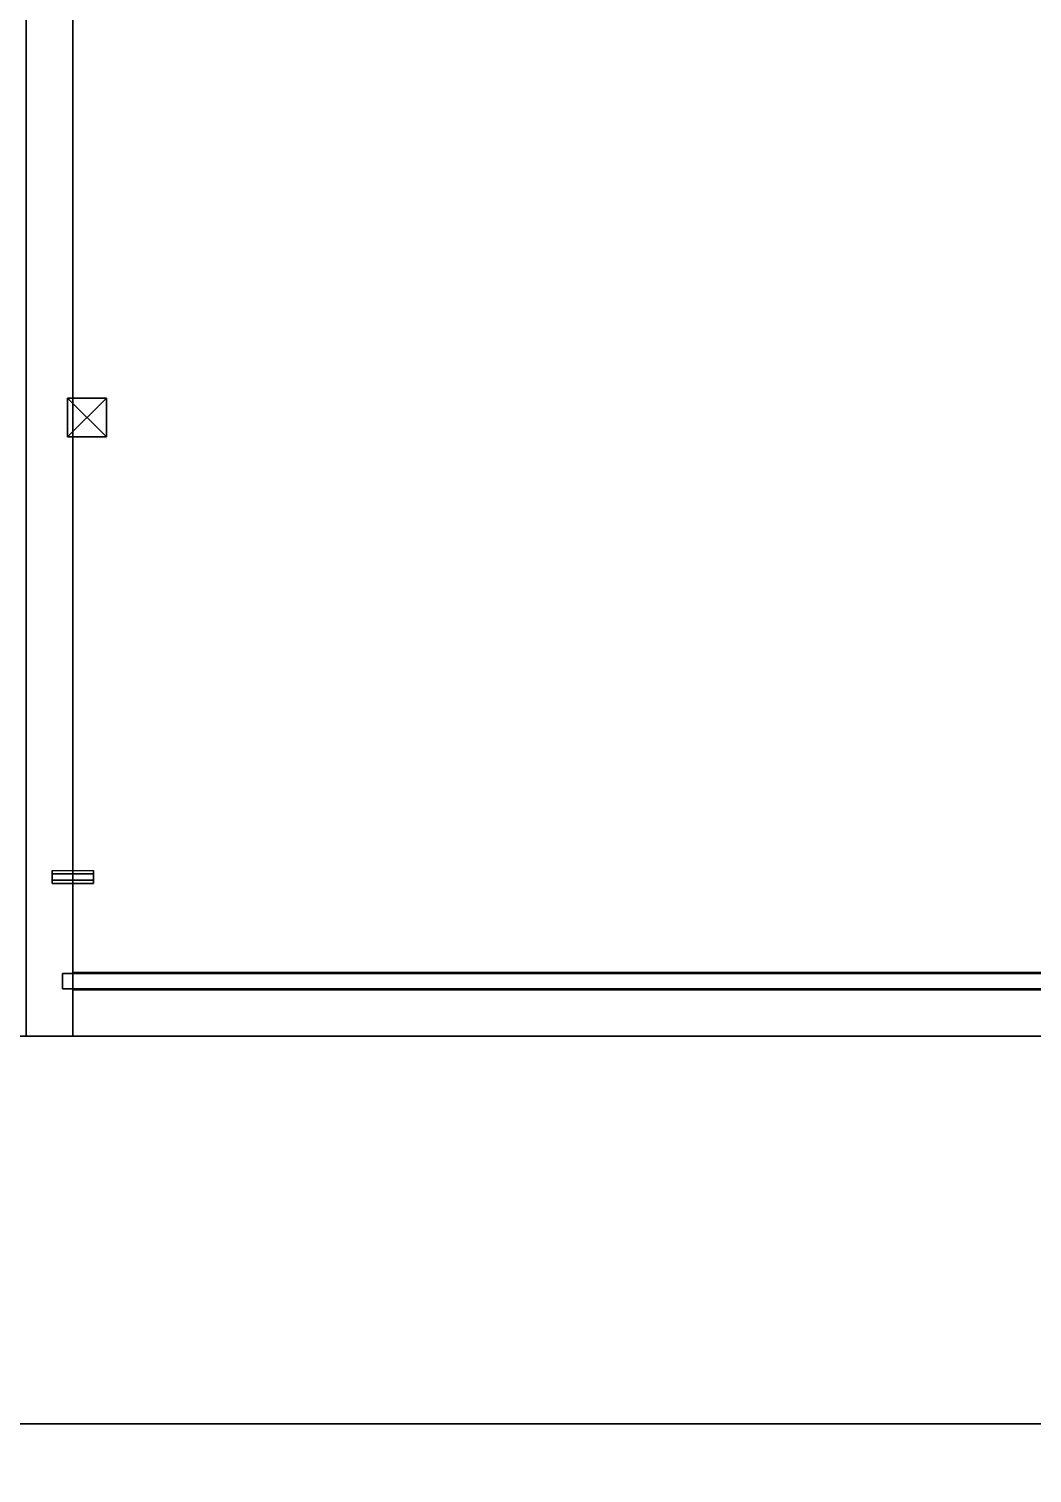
# Model space of a CAD drawing. Extents: x 0 to 3017, y -3657 to 0.
# Drawn here: x 1928 to 2316, y -2711 to -2152 of the extents above; entities that cross this region are included whole.
import ezdxf

# ---------------------------------------------------------------- set-up
doc = ezdxf.new("R2010")
doc.units = 0
for name, color, linetype in [('LAYER0', 7, 'CONTINUOUS'), ('LAYER1', 7, 'CONTINUOUS'), ('LAYER11', 7, 'CONTINUOUS'), ('LAYER13', 7, 'CONTINUOUS'), ('LAYER16', 7, 'CONTINUOUS'), ('LAYER18', 7, 'CONTINUOUS'), ('LAYER2', 7, 'CONTINUOUS'), ('LAYER22', 254, 'CONTINUOUS'), ('LAYER27', 7, 'CONTINUOUS'), ('LAYER31', 254, 'CONTINUOUS'), ('LAYER37', 7, 'CONTINUOUS'), ('LAYER5', 7, 'CONTINUOUS'), ('LAYER72', 253, 'CONTINUOUS'), ('LAYER73', 253, 'CONTINUOUS'), ('LAYER78', 253, 'CONTINUOUS'), ('LAYER79', 253, 'CONTINUOUS')]:
    doc.layers.add(name, color=color, linetype=linetype)

msp = doc.modelspace()

# ---------------------------------------------------------------- linework, layer by layer
at = {"layer": 'LAYER0'}
for points, invisible_edges in [([(151, -238), (2997, 0), (1089, -2692), (151, -238)], 7), ([(151, 0, 5), (1089, -2692, 5), (2997, 0, 5), (151, 0, 5)], 3), ([(1089, -2692), (2997, 0), (2997, -2692), (1089, -2692)], 1), ([(2997, 0, 5), (1089, -2692, 5), (2997, -2692, 5), (2997, 0, 5)], 1), ([(2997, -2692, 5), (1089, -2692), (2997, -2692), (2997, -2692, 5)], 1), ([(1089, -2692), (2997, -2692, 5), (1089, -2692, 5), (1089, -2692)], 1)]:
    msp.add_3dface(points, dxfattribs=dict(at, invisible_edges=invisible_edges))
at = {"layer": 'LAYER1'}
for points, invisible_edges in [([(1089, -2692, 5), (939, -2542, 5), (2847, -2542, 5), (1089, -2692, 5)], 5), ([(939, -2542, 2606), (2847, -2542, 5), (939, -2542, 5), (939, -2542, 2606)], 1), ([(2847, -2542, 5), (939, -2542, 2606), (2847, -2542, 2606), (2847, -2542, 5)], 1), ([(1089, -2692, 5), (2847, -2542, 5), (2997, -2692, 5), (1089, -2692, 5)], 3), ([(2997, -2692, 2606), (1089, -2692, 5), (2997, -2692, 5), (2997, -2692, 2606)], 1), ([(1089, -2692, 5), (2997, -2692, 2606), (1089, -2692, 2606), (1089, -2692, 5)], 1)]:
    msp.add_3dface(points, dxfattribs=dict(at, invisible_edges=invisible_edges))
at = {"layer": 'LAYER11', "invisible_edges": 1}
for points in [[(1941, -2517.7, 2540), (2713, -2517.7, 99), (1941, -2517.7, 99), (1941, -2517.7, 2540)], [(2713, -2517.7, 99), (1941, -2517.7, 2540), (2713, -2517.7, 2540), (2713, -2517.7, 99)], [(1941, -2523.7, 99), (2713, -2517.7, 99), (2713, -2523.7, 99), (1941, -2523.7, 99)], [(2713, -2517.7, 99), (1941, -2523.7, 99), (1941, -2517.7, 99), (2713, -2517.7, 99)], [(1941, -2517.7, 2540), (2713, -2523.7, 2540), (2713, -2517.7, 2540), (1941, -2517.7, 2540)], [(2713, -2523.7, 2540), (1941, -2517.7, 2540), (1941, -2523.7, 2540), (2713, -2523.7, 2540)], [(1941, -2523.7, 99), (1941, -2517.7, 2540), (1941, -2517.7, 99), (1941, -2523.7, 99)], [(1941, -2517.7, 2540), (1941, -2523.7, 99), (1941, -2523.7, 2540), (1941, -2517.7, 2540)], [(2713, -2523.7, 2540), (1941, -2523.7, 99), (2713, -2523.7, 99), (2713, -2523.7, 2540)], [(1941, -2523.7, 99), (2713, -2523.7, 2540), (1941, -2523.7, 2540), (1941, -2523.7, 99)]]:
    msp.add_3dface(points, dxfattribs=at)
at = {"layer": 'LAYER13', "invisible_edges": 1}
for points in [[(1945, -2524, 5), (1945, -2542, 85), (1945, -2524, 85), (1945, -2524, 5)], [(1945, -2542, 85), (1945, -2524, 5), (1945, -2542, 5), (1945, -2542, 85)], [(2727, -2524, 85), (1945, -2542, 85), (2727, -2542, 85), (2727, -2524, 85)], [(1945, -2542, 85), (2727, -2524, 85), (1945, -2524, 85), (1945, -2542, 85)], [(1945, -2524, 5), (2727, -2542, 5), (1945, -2542, 5), (1945, -2524, 5)], [(2727, -2542, 5), (1945, -2524, 5), (2727, -2524, 5), (2727, -2542, 5)], [(2727, -2524, 85), (1945, -2524, 5), (1945, -2524, 85), (2727, -2524, 85)], [(1945, -2524, 5), (2727, -2524, 85), (2727, -2524, 5), (1945, -2524, 5)], [(2727, -2542, 5), (1945, -2542, 85), (1945, -2542, 5), (2727, -2542, 5)], [(1945, -2542, 85), (2727, -2542, 5), (2727, -2542, 85), (1945, -2542, 85)]]:
    msp.add_3dface(points, dxfattribs=at)
at = {"layer": 'LAYER16', "invisible_edges": 1}
for points in [[(1945, -2524, 1320), (1945, -2542, 1440), (1945, -2524, 1440), (1945, -2524, 1320)], [(1945, -2542, 1440), (1945, -2524, 1320), (1945, -2542, 1320), (1945, -2542, 1440)], [(2709, -2524, 1440), (1945, -2542, 1440), (2709, -2542, 1440), (2709, -2524, 1440)], [(1945, -2542, 1440), (2709, -2524, 1440), (1945, -2524, 1440), (1945, -2542, 1440)], [(1945, -2524, 1320), (2709, -2542, 1320), (1945, -2542, 1320), (1945, -2524, 1320)], [(2709, -2542, 1320), (1945, -2524, 1320), (2709, -2524, 1320), (2709, -2542, 1320)], [(2709, -2524, 1440), (1945, -2524, 1320), (1945, -2524, 1440), (2709, -2524, 1440)], [(1945, -2524, 1320), (2709, -2524, 1440), (2709, -2524, 1320), (1945, -2524, 1320)], [(2709, -2542, 1320), (1945, -2542, 1440), (1945, -2542, 1320), (2709, -2542, 1320)], [(1945, -2542, 1440), (2709, -2542, 1320), (2709, -2542, 1440), (1945, -2542, 1440)]]:
    msp.add_3dface(points, dxfattribs=at)
at = {"layer": 'LAYER18'}
for points, invisible_edges in [([(2327, -2022, 905), (2822.4, -2422, 905), (1945, -2022, 905), (2327, -2022, 905)], 3), ([(1945, -2022, 905), (2822.4, -2422, 905), (2709, -2422, 905), (1945, -2022, 905)], 5), ([(1945, -2022, 905), (2709, -2422, 905), (1945, -2517.4, 905), (1945, -2022, 905)], 3), ([(1945, -2517.4, 923), (1945, -2022, 905), (1945, -2517.4, 905), (1945, -2517.4, 923)], 1), ([(1945, -2022, 905), (1945, -2517.4, 923), (1945, -2022, 923), (1945, -2022, 905)], 1), ([(1945, -2517.4, 923), (2327, -2022, 923), (1945, -2022, 923), (1945, -2517.4, 923)], 1), ([(2327, -2022, 923), (1945, -2517.4, 923), (2709, -2422, 923), (2327, -2022, 923)], 7), ([(1945, -2517.4, 905), (2709, -2422, 905), (2709, -2517.4, 905), (1945, -2517.4, 905)], 1), ([(2709, -2422, 923), (1945, -2517.4, 923), (2709, -2517.4, 923), (2709, -2422, 923)], 1), ([(2709, -2517.4, 905), (1945, -2517.4, 923), (1945, -2517.4, 905), (2709, -2517.4, 905)], 1), ([(1945, -2517.4, 923), (2709, -2517.4, 905), (2709, -2517.4, 923), (1945, -2517.4, 923)], 1)]:
    msp.add_3dface(points, dxfattribs=dict(at, invisible_edges=invisible_edges))
at = {"layer": 'LAYER2', "invisible_edges": 1}
for points in [[(1945, -2542, 103), (2847, -1962, 103), (1945, -1962, 103), (1945, -2542, 103)], [(2847, -1962, 103), (1945, -2542, 103), (2847, -2542, 103), (2847, -1962, 103)], [(1945, -1962, 85), (1945, -2542, 103), (1945, -1962, 103), (1945, -1962, 85)], [(1945, -2542, 103), (1945, -1962, 85), (1945, -2542, 85), (1945, -2542, 103)], [(2847, -2542, 85), (1945, -1962, 85), (2847, -1962, 85), (2847, -2542, 85)], [(1945, -1962, 85), (2847, -2542, 85), (1945, -2542, 85), (1945, -1962, 85)], [(1945, -2542, 103), (2847, -2542, 85), (2847, -2542, 103), (1945, -2542, 103)], [(2847, -2542, 85), (1945, -2542, 103), (1945, -2542, 85), (2847, -2542, 85)]]:
    msp.add_3dface(points, dxfattribs=at)
at = {"layer": 'LAYER22'}
for points in [[(1937, -2477.9, 902.5), (1937, -2482.9, 902.5), (1937, -2481.65, 904.665), (1937, -2479.15, 904.665)], [(1937, -2477.9, 902.5), (1937, -2479.15, 900.3349), (1937, -2481.65, 900.3349), (1937, -2482.9, 902.5)], [(1944.95, -2483.4, 902.5), (1944.95, -2477.4, 902.5), (1944.95, -2478.9, 905.0981), (1944.95, -2481.9, 905.0981)], [(1944.95, -2483.4, 902.5), (1944.95, -2477.4, 902.5), (1944.95, -2478.9, 899.9019), (1944.95, -2481.9, 899.9019)], [(1945.05, -2483.4, 902.5), (1945.05, -2477.4, 902.5), (1945.05, -2478.9, 905.0981), (1945.05, -2481.9, 905.0981)], [(1945.05, -2483.4, 902.5), (1945.05, -2477.4, 902.5), (1945.05, -2478.9, 899.9019), (1945.05, -2481.9, 899.9019)], [(1953, -2477.9, 902.5), (1953, -2482.9, 902.5), (1953, -2481.65, 904.665), (1953, -2479.15, 904.665)], [(1953, -2477.9, 902.5), (1953, -2479.15, 900.3349), (1953, -2481.65, 900.3349), (1953, -2482.9, 902.5)]]:
    msp.add_3dface(points, dxfattribs=at)
at = {"layer": 'LAYER27'}
for points, invisible_edges in [([(2327, -2022, 1971), (2822.4, -2422, 1971), (1945, -2022, 1971), (2327, -2022, 1971)], 3), ([(1945, -2022, 1971), (2822.4, -2422, 1971), (2709, -2422, 1971), (1945, -2022, 1971)], 5), ([(1945, -2022, 1971), (2709, -2422, 1971), (1945, -2517.4, 1971), (1945, -2022, 1971)], 3), ([(1945, -2517.4, 1989), (1945, -2022, 1971), (1945, -2517.4, 1971), (1945, -2517.4, 1989)], 1), ([(1945, -2022, 1971), (1945, -2517.4, 1989), (1945, -2022, 1989), (1945, -2022, 1971)], 1), ([(1945, -2517.4, 1989), (2327, -2022, 1989), (1945, -2022, 1989), (1945, -2517.4, 1989)], 1), ([(2327, -2022, 1989), (1945, -2517.4, 1989), (2709, -2422, 1989), (2327, -2022, 1989)], 7), ([(1945, -2517.4, 1971), (2709, -2422, 1971), (2709, -2517.4, 1971), (1945, -2517.4, 1971)], 1), ([(2709, -2422, 1989), (1945, -2517.4, 1989), (2709, -2517.4, 1989), (2709, -2422, 1989)], 1), ([(2709, -2517.4, 1971), (1945, -2517.4, 1989), (1945, -2517.4, 1971), (2709, -2517.4, 1971)], 1), ([(1945, -2517.4, 1989), (2709, -2517.4, 1971), (2709, -2517.4, 1989), (1945, -2517.4, 1989)], 1)]:
    msp.add_3dface(points, dxfattribs=dict(at, invisible_edges=invisible_edges))
at = {"layer": 'LAYER31'}
for points in [[(1937, -2477.9, 1968.5), (1937, -2482.9, 1968.5), (1937, -2481.65, 1970.665), (1937, -2479.15, 1970.665)], [(1937, -2477.9, 1968.5), (1937, -2479.15, 1966.335), (1937, -2481.65, 1966.335), (1937, -2482.9, 1968.5)], [(1944.95, -2483.4, 1968.5), (1944.95, -2477.4, 1968.5), (1944.95, -2478.9, 1971.098), (1944.95, -2481.9, 1971.098)], [(1944.95, -2483.4, 1968.5), (1944.95, -2477.4, 1968.5), (1944.95, -2478.9, 1965.902), (1944.95, -2481.9, 1965.902)], [(1945.05, -2483.4, 1968.5), (1945.05, -2477.4, 1968.5), (1945.05, -2478.9, 1971.098), (1945.05, -2481.9, 1971.098)], [(1945.05, -2483.4, 1968.5), (1945.05, -2477.4, 1968.5), (1945.05, -2478.9, 1965.902), (1945.05, -2481.9, 1965.902)], [(1953, -2477.9, 1968.5), (1953, -2482.9, 1968.5), (1953, -2481.65, 1970.665), (1953, -2479.15, 1970.665)], [(1953, -2477.9, 1968.5), (1953, -2479.15, 1966.335), (1953, -2481.65, 1966.335), (1953, -2482.9, 1968.5)]]:
    msp.add_3dface(points, dxfattribs=at)
at = {"layer": 'LAYER37', "invisible_edges": 1}
for points in [[(1945, -2542, 5), (1927, -1962, 5), (1945, -1962, 5), (1945, -2542, 5)], [(1927, -1962, 5), (1945, -2542, 5), (1927, -2542, 5), (1927, -1962, 5)], [(1927, -2542, 2555), (1945, -1962, 2555), (1927, -1962, 2555), (1927, -2542, 2555)], [(1945, -1962, 2555), (1927, -2542, 2555), (1945, -2542, 2555), (1945, -1962, 2555)], [(1945, -2542, 5), (1945, -1962, 2555), (1945, -2542, 2555), (1945, -2542, 5)], [(1945, -1962, 2555), (1945, -2542, 5), (1945, -1962, 5), (1945, -1962, 2555)], [(1927, -2542, 2555), (1945, -2542, 5), (1945, -2542, 2555), (1927, -2542, 2555)], [(1945, -2542, 5), (1927, -2542, 2555), (1927, -2542, 5), (1945, -2542, 5)]]:
    msp.add_3dface(points, dxfattribs=at)
at = {"layer": 'LAYER5', "invisible_edges": 1}
for points in [[(1945, -2542, 2554), (2847, -1962, 2554), (1945, -1962, 2554), (1945, -2542, 2554)], [(2847, -1962, 2554), (1945, -2542, 2554), (2847, -2542, 2554), (2847, -1962, 2554)], [(1945, -1962, 2536), (1945, -2542, 2554), (1945, -1962, 2554), (1945, -1962, 2536)], [(1945, -2542, 2554), (1945, -1962, 2536), (1945, -2542, 2536), (1945, -2542, 2554)], [(2847, -2542, 2536), (1945, -1962, 2536), (2847, -1962, 2536), (2847, -2542, 2536)], [(1945, -1962, 2536), (2847, -2542, 2536), (1945, -2542, 2536), (1945, -1962, 2536)], [(1945, -2542, 2554), (2847, -2542, 2536), (2847, -2542, 2554), (1945, -2542, 2554)], [(2847, -2542, 2536), (1945, -2542, 2554), (1945, -2542, 2536), (2847, -2542, 2536)]]:
    msp.add_3dface(points, dxfattribs=at)
at = {"layer": 'LAYER72'}
for points in [[(1943, -2295, 810), (1958, -2295, 825), (1958, -2295, 810), (1943, -2295, 810)], [(1943, -2295, 825), (1958, -2295, 825), (1943, -2295, 810), (1943, -2295, 825)], [(1943, -2310, 810), (1943, -2295, 825), (1943, -2295, 810), (1943, -2310, 810)], [(1943, -2310, 825), (1943, -2295, 825), (1943, -2310, 810), (1943, -2310, 825)], [(1958, -2310, 810), (1943, -2295, 810), (1958, -2295, 810), (1958, -2310, 810)], [(1943, -2310, 810), (1943, -2295, 810), (1958, -2310, 810), (1943, -2310, 810)], [(1958, -2295, 825), (1943, -2310, 825), (1958, -2310, 825), (1958, -2295, 825)], [(1943, -2295, 825), (1943, -2310, 825), (1958, -2295, 825), (1943, -2295, 825)], [(1958, -2295, 810), (1958, -2310, 825), (1958, -2310, 810), (1958, -2295, 810)], [(1958, -2295, 825), (1958, -2310, 825), (1958, -2295, 810), (1958, -2295, 825)], [(1958, -2310, 825), (1943, -2310, 810), (1958, -2310, 810), (1958, -2310, 825)], [(1943, -2310, 825), (1943, -2310, 810), (1958, -2310, 825), (1943, -2310, 825)]]:
    msp.add_3dface(points, dxfattribs=at)
at = {"layer": 'LAYER73'}
for points in [[(1943, -2295, 810), (1958, -2295, 825), (1958, -2295, 810), (1943, -2295, 810)], [(1943, -2295, 825), (1958, -2295, 825), (1943, -2295, 810), (1943, -2295, 825)], [(1943, -2310, 810), (1943, -2295, 825), (1943, -2295, 810), (1943, -2310, 810)], [(1943, -2310, 825), (1943, -2295, 825), (1943, -2310, 810), (1943, -2310, 825)], [(1958, -2310, 810), (1943, -2295, 810), (1958, -2295, 810), (1958, -2310, 810)], [(1943, -2310, 810), (1943, -2295, 810), (1958, -2310, 810), (1943, -2310, 810)], [(1958, -2295, 825), (1943, -2310, 825), (1958, -2310, 825), (1958, -2295, 825)], [(1943, -2295, 825), (1943, -2310, 825), (1958, -2295, 825), (1943, -2295, 825)], [(1958, -2295, 810), (1958, -2310, 825), (1958, -2310, 810), (1958, -2295, 810)], [(1958, -2295, 825), (1958, -2310, 825), (1958, -2295, 810), (1958, -2295, 825)], [(1958, -2310, 825), (1943, -2310, 810), (1958, -2310, 810), (1958, -2310, 825)], [(1943, -2310, 825), (1943, -2310, 810), (1958, -2310, 825), (1943, -2310, 825)]]:
    msp.add_3dface(points, dxfattribs=at)
at = {"layer": 'LAYER78'}
for points in [[(1943, -2295, 1871), (1958, -2295, 1886), (1958, -2295, 1871), (1943, -2295, 1871)], [(1943, -2295, 1886), (1958, -2295, 1886), (1943, -2295, 1871), (1943, -2295, 1886)], [(1943, -2310, 1871), (1943, -2295, 1886), (1943, -2295, 1871), (1943, -2310, 1871)], [(1943, -2310, 1886), (1943, -2295, 1886), (1943, -2310, 1871), (1943, -2310, 1886)], [(1958, -2310, 1871), (1943, -2295, 1871), (1958, -2295, 1871), (1958, -2310, 1871)], [(1943, -2310, 1871), (1943, -2295, 1871), (1958, -2310, 1871), (1943, -2310, 1871)], [(1958, -2295, 1886), (1943, -2310, 1886), (1958, -2310, 1886), (1958, -2295, 1886)], [(1943, -2295, 1886), (1943, -2310, 1886), (1958, -2295, 1886), (1943, -2295, 1886)], [(1958, -2295, 1871), (1958, -2310, 1886), (1958, -2310, 1871), (1958, -2295, 1871)], [(1958, -2295, 1886), (1958, -2310, 1886), (1958, -2295, 1871), (1958, -2295, 1886)], [(1958, -2310, 1886), (1943, -2310, 1871), (1958, -2310, 1871), (1958, -2310, 1886)], [(1943, -2310, 1886), (1943, -2310, 1871), (1958, -2310, 1886), (1943, -2310, 1886)]]:
    msp.add_3dface(points, dxfattribs=at)
at = {"layer": 'LAYER79'}
for points in [[(1943, -2295, 1871), (1958, -2295, 1886), (1958, -2295, 1871), (1943, -2295, 1871)], [(1943, -2295, 1886), (1958, -2295, 1886), (1943, -2295, 1871), (1943, -2295, 1886)], [(1943, -2310, 1871), (1943, -2295, 1886), (1943, -2295, 1871), (1943, -2310, 1871)], [(1943, -2310, 1886), (1943, -2295, 1886), (1943, -2310, 1871), (1943, -2310, 1886)], [(1958, -2310, 1871), (1943, -2295, 1871), (1958, -2295, 1871), (1958, -2310, 1871)], [(1943, -2310, 1871), (1943, -2295, 1871), (1958, -2310, 1871), (1943, -2310, 1871)], [(1958, -2295, 1886), (1943, -2310, 1886), (1958, -2310, 1886), (1958, -2295, 1886)], [(1943, -2295, 1886), (1943, -2310, 1886), (1958, -2295, 1886), (1943, -2295, 1886)], [(1958, -2295, 1871), (1958, -2310, 1886), (1958, -2310, 1871), (1958, -2295, 1871)], [(1958, -2295, 1886), (1958, -2310, 1886), (1958, -2295, 1871), (1958, -2295, 1886)], [(1958, -2310, 1886), (1943, -2310, 1871), (1958, -2310, 1871), (1958, -2310, 1886)], [(1943, -2310, 1886), (1943, -2310, 1871), (1958, -2310, 1886), (1943, -2310, 1886)]]:
    msp.add_3dface(points, dxfattribs=at)

# ---------------------------------------------------------------- meshes
at = {"layer": 'LAYER1'}
mesh = msp.add_polymesh((9, 2), dxfattribs=at)
for k, corner in enumerate([(2847, -150, 2606), (301, -150, 2606), (2847, -2542, 2606), (2847, -150, 2606), (939, -2542, 2606), (2847, -2542, 2606), (939, -3507, 2606), (939, -2542, 2606), (150, -3507, 2606), (939, -3507, 2606), (150, -388, 2606), (150, -3507, 2606), (301, -388, 2606), (150, -388, 2606), (301, -150, 2606), (301, -388, 2606), (151, 0, 2606), (151, -238, 2606)]):
    mesh.set_mesh_vertex(divmod(k, 2), corner)
at = {"layer": 'LAYER22'}
mesh = msp.add_polymesh((2, 6), dxfattribs=dict(at, n_close=True))
for k, corner in enumerate([(1953, -2477.9, 902.5), (1953, -2479.15, 904.665), (1953, -2481.65, 904.665), (1953, -2482.9, 902.5), (1953, -2481.65, 900.3349), (1953, -2479.15, 900.3349), (1937, -2477.9, 902.5), (1937, -2479.15, 904.665), (1937, -2481.65, 904.665), (1937, -2482.9, 902.5), (1937, -2481.65, 900.3349), (1937, -2479.15, 900.3349)]):
    mesh.set_mesh_vertex(divmod(k, 6), corner)
mesh = msp.add_polymesh((2, 6), dxfattribs=dict(at, n_close=True))
for k, corner in enumerate([(1945.05, -2477.4, 902.5), (1945.05, -2478.9, 905.0981), (1945.05, -2481.9, 905.0981), (1945.05, -2483.4, 902.5), (1945.05, -2481.9, 899.9019), (1945.05, -2478.9, 899.9019), (1944.95, -2477.4, 902.5), (1944.95, -2478.9, 905.0981), (1944.95, -2481.9, 905.0981), (1944.95, -2483.4, 902.5), (1944.95, -2481.9, 899.9019), (1944.95, -2478.9, 899.9019)]):
    mesh.set_mesh_vertex(divmod(k, 6), corner)
at = {"layer": 'LAYER31'}
mesh = msp.add_polymesh((2, 6), dxfattribs=dict(at, n_close=True))
for k, corner in enumerate([(1953, -2477.9, 1968.5), (1953, -2479.15, 1970.665), (1953, -2481.65, 1970.665), (1953, -2482.9, 1968.5), (1953, -2481.65, 1966.335), (1953, -2479.15, 1966.335), (1937, -2477.9, 1968.5), (1937, -2479.15, 1970.665), (1937, -2481.65, 1970.665), (1937, -2482.9, 1968.5), (1937, -2481.65, 1966.335), (1937, -2479.15, 1966.335)]):
    mesh.set_mesh_vertex(divmod(k, 6), corner)
mesh = msp.add_polymesh((2, 6), dxfattribs=dict(at, n_close=True))
for k, corner in enumerate([(1945.05, -2477.4, 1968.5), (1945.05, -2478.9, 1971.098), (1945.05, -2481.9, 1971.098), (1945.05, -2483.4, 1968.5), (1945.05, -2481.9, 1965.902), (1945.05, -2478.9, 1965.902), (1944.95, -2477.4, 1968.5), (1944.95, -2478.9, 1971.098), (1944.95, -2481.9, 1971.098), (1944.95, -2483.4, 1968.5), (1944.95, -2481.9, 1965.902), (1944.95, -2478.9, 1965.902)]):
    mesh.set_mesh_vertex(divmod(k, 6), corner)

doc.saveas('drawing.dxf')
